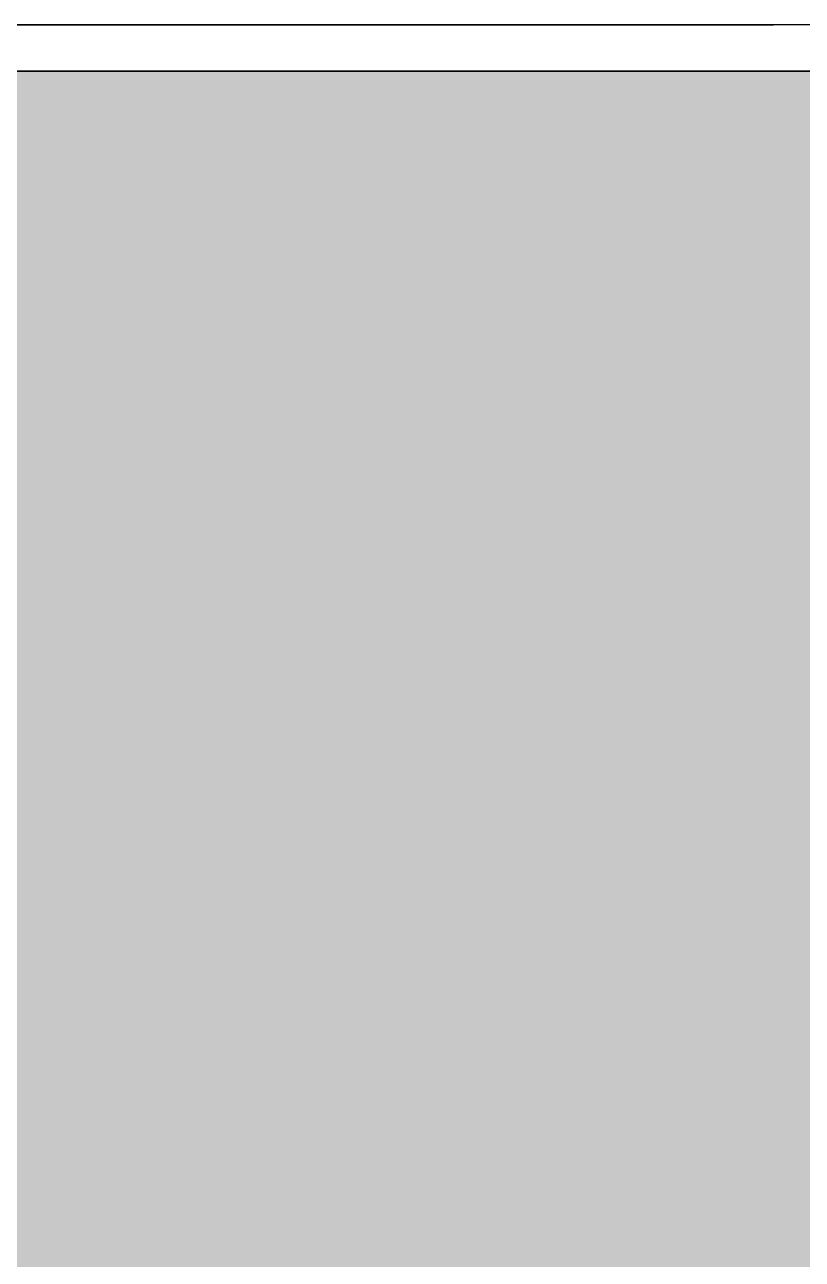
# Model space of a CAD drawing. Header units: metres. Extents: x -8 to 211, y -5 to 120.
# Drawn here: x 174.81 to 179.84, y 110.21 to 118.2 of the extents above; entities that cross this region are included whole.
import ezdxf

# ---------------------------------------------------------------- set-up
doc = ezdxf.new("R2010")
doc.units = ezdxf.units.M
doc.header["$LTSCALE"] = 0.8
doc.header["$MEASUREMENT"] = 0
doc.layers.add('ARchi-Murs porteurs', color=7, linetype='CONTINUOUS')
doc.layers.add('Terrasse', color=7, linetype='CONTINUOUS')

msp = doc.modelspace()

# ---------------------------------------------------------------- hatches: boundary and pattern name
at = {"layer": 'Terrasse', "linetype": 'Continuous'}
h = msp.add_hatch(dxfattribs=at)
h.set_pattern_fill('AR-SAND,_O', color=8, scale=0.5)
h.set_pattern_definition([(37.5, (144.6412, 45.7495), (-0.031497, 0.963412), [0, -0.76, 0, -0.85, 0, -0.8125]), (7.5, (144.6412, 45.7495), (0.884888, 1.411073), [0, -0.41, 0, -0.685, 0, -0.2625]), (327.5, (144.0262, 45.7495), (1.557071, 0.0028295), [0, -0.25, 0, -0.9, 0, -1.175]), (317.5, (144.0262, 45.7495), (1.503063, 0.438838), [0, -0.125, 0, -0.59, 0, -0.675])])
h.paths.add_polyline_path([(174.511, 117.8995), (185.1509, 117.8996), (188.1103, 117.5361), (183.316, 78.4898), (180.2391, 78.8676), (179.4188, 72.1861), (179.4188, 67.5994), (174.3412, 67.5994), (174.3412, 74.9964), (166.9912, 74.9964), (166.9912, 92.6895), (174.511, 92.6895)])

# ---------------------------------------------------------------- linework, layer by layer
at = {"layer": 'ARchi-Murs porteurs', "color": 8}
msp.add_lwpolyline([(174.511, 117.8995), (185.1509, 117.8996), (188.1103, 117.5361), (183.316, 78.4898), (180.2391, 78.8676), (179.4188, 72.1861), (179.4188, 67.5994), (174.3412, 67.5994), (174.3412, 74.9964), (166.9912, 74.9964), (166.9912, 92.6895), (174.511, 92.6895)], close=True, dxfattribs=at)
at = {"layer": 'Terrasse', "color": 8, "linetype": 'Continuous'}
msp.add_line((174.511, 118.1995), (179.6583, 118.1995), dxfattribs=at)
at = {"layer": 'Terrasse', "color": 8}
for points in [[(179.7165, 72.1495), (180.5003, 78.5332), (183.5772, 78.1555), (188.4446, 117.7973), (185.1693, 118.1996), (174.0162, 118.1995)], [(179.4188, 72.1861), (180.2391, 78.8676), (183.316, 78.4898), (188.1103, 117.5361), (185.1509, 117.8996), (174.511, 117.8995)]]:
    msp.add_lwpolyline(points, dxfattribs=at)

doc.saveas('drawing.dxf')
